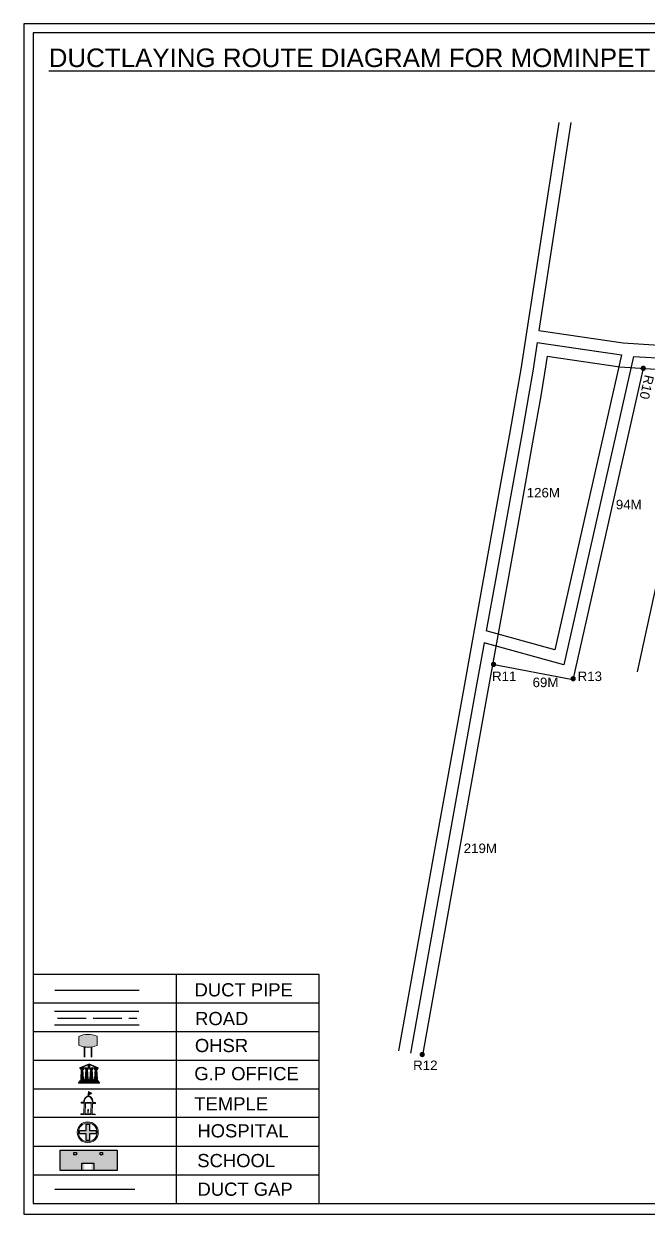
# Model space of a CAD drawing. Header units: inches. Extents: x 1446 to 12099, y 451 to 5049.
# Drawn here: x 9533 to 9795, y 1198 to 1699 of the extents above; entities that cross this region are included whole.
import ezdxf

# ---------------------------------------------------------------- set-up
doc = ezdxf.new("R2010")
doc.units = ezdxf.units.IN
doc.header["$MEASUREMENT"] = 0
doc.linetypes.add('ACAD_ISO02W100', pattern=[15, 12, -3])
doc.layers.add('LANDMARK', color=7, linetype='Continuous')
doc.layers.add('OHT', color=7, linetype='Continuous')
doc.styles.get("Standard").update_dxf_attribs({"font": 'arial.ttf'})

# ---------------------------------------------------------------- blocks, each defined once
blk = doc.blocks.new('OHT')
at = {"linetype": 'Continuous', "lineweight": 0, "true_color": 0x0ffffc}
blk.add_hatch(color=4, dxfattribs=at).paths.add_polyline_path([(0.012, 1), (0, 1, 0.101323), (-0.4, 0.916), (-0.4, 0.525, 0.194075), (0.399, 0.521), (0.399, 0.921, 0.097877)])
at = {"color": 4, "linetype": 'Continuous', "lineweight": 0, "true_color": 0x0ffffc, "flags": 128}
for points in [[(-0.4, 0.525), (-0.4, 0.916)], [(0.399, 0.521), (0.399, 0.921)]]:
    blk.add_lwpolyline(points, dxfattribs=at)
at = {"color": 4, "linetype": 'Continuous', "lineweight": 0, "true_color": 0x0ffffc, "const_width": 0.075, "flags": 128}
for points in [[(-0.15, 0), (-0.15, 0.475)], [(0.15, 0), (0.15, 0.473)]]:
    blk.add_lwpolyline(points, dxfattribs=at)
at = {"color": 4, "linetype": 'Continuous', "lineweight": 0, "true_color": 0x0ffffc}
for centre, radius, start, end in [((0.006, -0.019), 1.019, 67.3109, 113.4711), ((0.004, 1.513), 1.068, 247.7682, 291.7007)]:
    blk.add_arc(centre, radius, start, end, dxfattribs=at)
blk = doc.blocks.new('Government_Office')
at = {"linetype": 'Continuous', "lineweight": 0, "true_color": 0xff0000}
h = blk.add_hatch(color=1, dxfattribs=at)
h.paths.add_polyline_path([(0.44, 0.72), (0.45, 0.75), (0, 0.93), (-0.45, 0.75), (-0.44, 0.72)])
h.paths.add_polyline_path([(0.355, 0.75), (-0.355, 0.75), (0, 0.9)], flags=16)
h.paths.add_polyline_path([(0, 0.778, -1), (0, 0.872, -1)], flags=0)
h = blk.add_hatch(color=1, dxfattribs=at)
edge = h.paths.add_edge_path()
edge.add_line((-0.27, 0.195), (-0.295, 0.675))
edge.add_line((-0.295, 0.675), (-0.29, 0.675))
edge.add_arc((-0.278, 0.688), 0.0176, 225.304, 441.5659)
edge.add_line((-0.275, 0.705), (-0.395, 0.705))
edge.add_arc((-0.392, 0.688), 0.0176, 98.4341, 314.696)
edge.add_line((-0.38, 0.675), (-0.375, 0.675))
edge.add_line((-0.375, 0.675), (-0.4, 0.195))
edge.add_line((-0.4, 0.195), (-0.27, 0.195))
h = blk.add_hatch(color=1, dxfattribs=at)
edge = h.paths.add_edge_path()
edge.add_line((-0.047, 0.195), (-0.072, 0.675))
edge.add_line((-0.072, 0.675), (-0.067, 0.675))
edge.add_arc((-0.054, 0.688), 0.0176, 225.304, 441.5659)
edge.add_line((-0.052, 0.705), (-0.172, 0.705))
edge.add_arc((-0.169, 0.688), 0.0176, 98.4341, 314.696)
edge.add_line((-0.157, 0.675), (-0.152, 0.675))
edge.add_line((-0.152, 0.675), (-0.177, 0.195))
edge.add_line((-0.177, 0.195), (-0.047, 0.195))
h = blk.add_hatch(color=1, dxfattribs=at)
edge = h.paths.add_edge_path()
edge.add_arc((0, 0.825), 0.0467, 90, 270)
edge.add_arc((0, 0.825), 0.0467, 270, 450)
h = blk.add_hatch(color=1, dxfattribs=at)
edge = h.paths.add_edge_path()
edge.add_line((0.177, 0.195), (0.152, 0.675))
edge.add_line((0.152, 0.675), (0.157, 0.675))
edge.add_arc((0.169, 0.688), 0.0176, 225.304, 441.5659)
edge.add_line((0.172, 0.705), (0.052, 0.705))
edge.add_arc((0.054, 0.688), 0.0176, 98.4341, 314.696)
edge.add_line((0.067, 0.675), (0.072, 0.675))
edge.add_line((0.072, 0.675), (0.047, 0.195))
edge.add_line((0.047, 0.195), (0.177, 0.195))
h = blk.add_hatch(color=1, dxfattribs=at)
edge = h.paths.add_edge_path()
edge.add_line((0.4, 0.195), (0.375, 0.675))
edge.add_line((0.375, 0.675), (0.38, 0.675))
edge.add_arc((0.392, 0.688), 0.0176, 225.304, 441.5659)
edge.add_line((0.395, 0.705), (0.275, 0.705))
edge.add_arc((0.278, 0.688), 0.0176, 98.4341, 314.696)
edge.add_line((0.29, 0.675), (0.295, 0.675))
edge.add_line((0.295, 0.675), (0.27, 0.195))
edge.add_line((0.27, 0.195), (0.4, 0.195))
for points in [[(-0.5, 0.05), (0.5, 0.05), (0.5, 0), (-0.5, 0)], [(-0.45, 0.075), (-0.45, 0.12), (0.45, 0.12), (0.45, 0.075)], [(-0.4, 0.14), (-0.4, 0.18), (0.4, 0.18), (0.4, 0.14)]]:
    blk.add_hatch(color=1, dxfattribs=at).paths.add_polyline_path(points)
at = {"color": 1, "linetype": 'Continuous', "lineweight": 0, "true_color": 0xff0000, "flags": 128}
for points in [[(-0.45, 0.75), (-0.44, 0.72), (0.44, 0.72), (0.45, 0.75), (0, 0.93)], [(-0.355, 0.75), (0.355, 0.75), (0, 0.9)], [(-0.5, 0.05), (0.5, 0.05), (0.5, 0), (-0.5, 0)], [(-0.45, 0.075), (-0.45, 0.12), (0.45, 0.12), (0.45, 0.075)], [(-0.4, 0.14), (-0.4, 0.18), (0.4, 0.18), (0.4, 0.14)]]:
    blk.add_lwpolyline(points, close=True, dxfattribs=at)
for points in [[(-0.27, 0.195), (-0.295, 0.675), (-0.29, 0.675, 1.379694), (-0.275, 0.705), (-0.395, 0.705, 1.379694), (-0.38, 0.675), (-0.375, 0.675), (-0.4, 0.195)], [(-0.047, 0.195), (-0.072, 0.675), (-0.067, 0.675, 1.379694), (-0.052, 0.705), (-0.172, 0.705, 1.379694), (-0.157, 0.675), (-0.152, 0.675), (-0.177, 0.195)], [(0, 0.872, 1), (0, 0.778, 1)], [(0.177, 0.195), (0.152, 0.675), (0.157, 0.675, 1.379694), (0.172, 0.705), (0.052, 0.705, 1.379694), (0.067, 0.675), (0.072, 0.675), (0.047, 0.195)], [(0.4, 0.195), (0.375, 0.675), (0.38, 0.675, 1.379694), (0.395, 0.705), (0.275, 0.705, 1.379694), (0.29, 0.675), (0.295, 0.675), (0.27, 0.195)]]:
    blk.add_lwpolyline(points, format="xyb", close=True, dxfattribs=at)
blk = doc.blocks.new('Temple')
at = {"linetype": 'Continuous', "lineweight": 0, "true_color": 0xff0000}
h = blk.add_hatch(color=1, dxfattribs=at)
edge = h.paths.add_edge_path()
edge.add_line((0.175, 0.49), (0.225, 0.49))
edge.add_line((0.225, 0.49), (0.225, 0.497))
edge.add_line((0.225, 0.497), (0.307, 0.497))
edge.add_line((0.307, 0.497), (0.307, 0.533))
edge.add_line((0.307, 0.533), (0.257, 0.533))
edge.add_line((0.257, 0.533), (0.257, 0.54))
edge.add_line((0.257, 0.54), (0.2, 0.54))
edge.add_spline(control_points=[(0.2, 0.54), (0.2, 0.589), (0.19, 0.638), (0.142, 0.743), (0.092, 0.79), (0.027, 0.805), (0.02, 0.806), (0.012, 0.806)], knot_values=[4.712389, 4.712389, 4.712389, 4.712389, 5.278166, 5.278166, 6.117402, 6.117402, 6.223801, 6.223801, 6.223801, 6.223801], degree=3, periodic=0)
edge.add_line((0.012, 0.806), (0.012, 0.79))
edge.add_line((0.012, 0.79), (-0.012, 0.79))
edge.add_line((-0.012, 0.79), (-0.012, 0.806))
edge.add_spline(control_points=[(-0.012, 0.806), (-0.055, 0.802), (-0.096, 0.781), (-0.171, 0.699), (-0.197, 0.628), (-0.2, 0.55), (-0.2, 0.545), (-0.2, 0.54)], knot_values=[6.343965, 6.343965, 6.343965, 6.343965, 6.956638, 6.956638, 7.795874, 7.795874, 7.853982, 7.853982, 7.853982, 7.853982], degree=3, periodic=0)
edge.add_line((-0.2, 0.54), (-0.257, 0.54))
edge.add_line((-0.257, 0.54), (-0.257, 0.533))
edge.add_line((-0.257, 0.533), (-0.307, 0.533))
edge.add_line((-0.307, 0.533), (-0.307, 0.497))
edge.add_line((-0.307, 0.497), (-0.225, 0.497))
edge.add_line((-0.225, 0.497), (-0.225, 0.49))
edge.add_line((-0.225, 0.49), (-0.175, 0.49))
edge.add_line((-0.175, 0.49), (-0.175, 0.07))
edge.add_arc((-0.205, 0.07), 0.03, -90, 0, ccw=False)
edge.add_line((-0.205, 0.04), (-0.257, 0.04))
edge.add_line((-0.257, 0.04), (-0.257, 0.033))
edge.add_line((-0.257, 0.033), (-0.307, 0.033))
edge.add_line((-0.307, 0.033), (-0.307, 0))
edge.add_line((-0.307, 0), (0.307, 0))
edge.add_line((0.307, 0), (0.307, 0.033))
edge.add_line((0.307, 0.033), (0.257, 0.033))
edge.add_line((0.257, 0.033), (0.257, 0.04))
edge.add_line((0.257, 0.04), (0.205, 0.04))
edge.add_arc((0.205, 0.07), 0.03, 180, 270, ccw=False)
edge.add_line((0.175, 0.07), (0.175, 0.49))
h.paths.add_polyline_path([(0.125, 0.07, -0.414214), (0.095, 0.04), (0.05, 0.04), (0.05, 0.033), (-0.05, 0.033), (-0.05, 0.04), (-0.095, 0.04, -0.414214), (-0.125, 0.07), (-0.125, 0.497), (0.125, 0.497)], flags=16)
edge = h.paths.add_edge_path(flags=16)
edge.add_ellipse((0, 0.54), major_axis=(0, 0.242), ratio=0.722808, start_angle=270, end_angle=450, ccw=False)
edge.add_line((0.175, 0.54), (-0.175, 0.54))
h.paths.add_polyline_path([(0.012, 0.23), (0.012, 0.07), (-0.012, 0.07), (-0.012, 0.23)], flags=0)
h = blk.add_hatch(color=1, dxfattribs=at)
edge = h.paths.add_edge_path()
edge.add_line((0.012, 0.857), (0, 0.85))
edge.add_line((0, 0.85), (-0.003, 0.925))
edge.add_line((-0.003, 0.925), (-0.012, 0.925))
edge.add_line((-0.012, 0.925), (-0.012, 0.806))
edge.add_spline(control_points=[(-0.012, 0.806), (-0.004, 0.807), (0.004, 0.807), (0.012, 0.806)], knot_values=[6.223801, 6.223801, 6.223801, 6.223801, 6.343965, 6.343965, 6.343965, 6.343965], degree=3, periodic=0)
edge.add_line((0.012, 0.806), (0.012, 0.857))
h = blk.add_hatch(color=1, dxfattribs=at)
edge = h.paths.add_edge_path()
edge.add_line((0.012, 0.79), (0.012, 0.806))
edge.add_spline(control_points=[(0.012, 0.806), (0.004, 0.807), (-0.004, 0.807), (-0.012, 0.806)], knot_values=[6.223801, 6.223801, 6.223801, 6.223801, 6.343965, 6.343965, 6.343965, 6.343965], degree=3, periodic=0)
edge.add_line((-0.012, 0.806), (-0.012, 0.79))
edge.add_line((-0.012, 0.79), (0.012, 0.79))
at = {"linetype": 'Continuous', "lineweight": 0, "true_color": 0xe66000}
blk.add_hatch(color=32, dxfattribs=at).paths.add_polyline_path([(-0.006, 1), (0.147, 0.931), (0, 0.85)])
at = {"color": 1, "linetype": 'Continuous', "lineweight": 0, "true_color": 0xff0000, "flags": 128}
blk.add_lwpolyline([(0.2, 0.54), (0.257, 0.54), (0.257, 0.533), (0.307, 0.533), (0.307, 0.497), (0.225, 0.497), (0.225, 0.49), (0.175, 0.49), (0.175, 0.07, 0.414214), (0.205, 0.04), (0.257, 0.04), (0.257, 0.033), (0.307, 0.033), (0.307, 0), (-0.307, 0), (-0.307, 0.033), (-0.257, 0.033), (-0.257, 0.04), (-0.205, 0.04, 0.414214), (-0.175, 0.07), (-0.175, 0.49), (-0.225, 0.49), (-0.225, 0.497), (-0.307, 0.497), (-0.307, 0.533), (-0.257, 0.533), (-0.257, 0.54), (-0.2, 0.54)], format="xyb", dxfattribs=at)
blk.add_lwpolyline([(-0.175, 0.54), (0.175, 0.54)], dxfattribs=at)
for points in [[(0.012, 0.925), (-0.012, 0.925), (-0.012, 0.79), (0.012, 0.79)], [(0.012, 0.23), (-0.012, 0.23), (-0.012, 0.07), (0.012, 0.07)]]:
    blk.add_lwpolyline(points, close=True, dxfattribs=at)
at = {"color": 32, "linetype": 'Continuous', "lineweight": 0, "true_color": 0xe66000, "flags": 128}
blk.add_lwpolyline([(-0.006, 1), (0.147, 0.931), (0, 0.85), (-0.006, 1)], dxfattribs=at)
at = {"color": 1, "linetype": 'Continuous', "lineweight": 0, "true_color": 0xff0000, "flags": 128}
blk.add_lwpolyline([(0.125, 0.497), (0.125, 0.07, -0.414214), (0.095, 0.04), (0.05, 0.04), (0.05, 0.033), (-0.05, 0.033), (-0.05, 0.04), (-0.095, 0.04, -0.414214), (-0.125, 0.07), (-0.125, 0.497)], format="xyb", close=True, dxfattribs=at)
at = {"color": 1, "linetype": 'Continuous', "lineweight": 0, "true_color": 0xff0000}
blk.add_ellipse((0, 0.54), major_axis=(0, 0.242), ratio=0.722808, start_param=4.712389, end_param=7.853982, dxfattribs=at)
blk.add_open_spline([(0.2, 0.54), (0.2, 0.589), (0.19, 0.638), (0.142, 0.743), (0.092, 0.79), (-0.023, 0.816), (-0.085, 0.794), (-0.171, 0.699), (-0.197, 0.628), (-0.2, 0.55), (-0.2, 0.545), (-0.2, 0.54)], degree=3, knots=[4.712389, 4.712389, 4.712389, 4.712389, 5.278166, 5.278166, 6.117402, 6.117402, 6.956638, 6.956638, 7.795874, 7.795874, 7.853982, 7.853982, 7.853982, 7.853982], dxfattribs=at)
blk = doc.blocks.new('*U17')
at = {"color": 0, "linetype": 'ACAD_ISO02W100', "transparency": 16777216}
blk.add_line((-16.47, 0), (16.78, 0), dxfattribs=at)
blk = doc.blocks.new('Hospital')
at = {"linetype": 'Continuous', "lineweight": 0, "true_color": 0x000000}
h = blk.add_hatch(color=18, dxfattribs=at)
h.paths.add_polyline_path([(-0.5, 0, 1), (0.5, 0, 1)])
h.paths.add_polyline_path([(0.446, 0, -1), (-0.446, 0, -1)], flags=16)
at = {"linetype": 'Continuous', "true_color": 0xff0000}
blk.add_hatch(color=1, dxfattribs=at).paths.add_polyline_path([(-0.394, 0.08), (-0.08, 0.08), (-0.08, 0.394), (0.08, 0.394), (0.08, 0.08), (0.394, 0.08), (0.394, -0.08), (0.08, -0.08), (0.08, -0.394), (-0.08, -0.394), (-0.08, -0.08), (-0.394, -0.08)])
at = {"color": 1, "linetype": 'Continuous', "true_color": 0xff0000, "flags": 128}
blk.add_lwpolyline([(-0.394, 0.08), (-0.08, 0.08), (-0.08, 0.394), (0.08, 0.394), (0.08, 0.08), (0.394, 0.08), (0.394, -0.08), (0.08, -0.08), (0.08, -0.394), (-0.08, -0.394), (-0.08, -0.08), (-0.394, -0.08)], close=True, dxfattribs=at)
at = {"color": 18, "linetype": 'Continuous', "lineweight": 0, "true_color": 0x000000}
for radius in [0.5, 0.446]:
    blk.add_circle((0, 0), radius, dxfattribs=at)

msp = doc.modelspace()

# ---------------------------------------------------------------- hatches: boundary and pattern name
at = {"ltscale": 0.5}
h = msp.add_hatch(color=5, dxfattribs=at)
h.dxf.hatch_style = 1
h.paths.add_polyline_path([(9794.74, 1554.12, 1), (9792.5, 1554.12, 1)])
h = msp.add_hatch(color=5, dxfattribs=at)
h.dxf.hatch_style = 1
h.paths.add_polyline_path([(9731.74, 1429.62, 1), (9729.5, 1429.62, 1)])
h = msp.add_hatch(color=5, dxfattribs=at)
h.dxf.hatch_style = 1
h.paths.add_polyline_path([(9765.24, 1423.62, 1), (9763, 1423.62, 1)])
h = msp.add_hatch(color=5, dxfattribs=at)
h.dxf.hatch_style = 1
h.paths.add_polyline_path([(9701.74, 1265.62, 1), (9699.5, 1265.62, 1)])
at = {"true_color": 0xc8c92d}
h = msp.add_hatch(color=52, dxfattribs=at)
h.dxf.hatch_style = 1
h.paths.add_polyline_path([(9553.04, 1225.41), (9548.28, 1225.41), (9548.28, 1216.84), (9553.04, 1216.84)])
h.paths.add_polyline_path([(9572.26, 1225.41), (9567.49, 1225.41), (9567.49, 1216.84), (9572.26, 1216.84)])
at = {"true_color": 0x22346e}
h = msp.add_hatch(color=159, dxfattribs=at)
h.dxf.hatch_style = 1
h.paths.add_polyline_path([(9567.49, 1225.41), (9553.04, 1225.41), (9553.04, 1216.84), (9558.47, 1216.84), (9558.47, 1219.64), (9561.45, 1219.64), (9561.45, 1216.84), (9567.49, 1216.84)])
h.paths.add_polyline_path([(9555.11, 1223.5), (9554.05, 1223.5), (9554.05, 1224.48), (9555.11, 1224.48)], flags=16)
h.paths.add_polyline_path([(9565.07, 1223.5), (9565.07, 1224.48), (9566.13, 1224.48), (9566.13, 1223.5)], flags=16)

# ---------------------------------------------------------------- linework, layer by layer
for p, q in [((9819.53, 1557.35), (9791, 1426.5)), ((9597.06, 1299.21), (9597.06, 1202.99)), ((9657.2, 1287.19), (9536.92, 1287.19)), ((9545.94, 1283.86), (9581.42, 1283.86)), ((9545.94, 1278.05), (9581.6, 1278.05)), ((9657.2, 1275.16), (9536.92, 1275.16)), ((9657.2, 1263.13), (9536.92, 1263.13)), ((9657.2, 1251.1), (9536.92, 1251.1)), ((9657.2, 1239.08), (9536.92, 1239.08)), ((9536.92, 1227.05), (9657.2, 1227.05)), ((9536.92, 1215.02), (9657.2, 1215.02)), ((9536.92, 1204.47), (9536.92, 1203.53)), ((9536.92, 1203.53), (9536.92, 1202.99))]:
    msp.add_line(p, q)
for points in [[(9533, 1698.94), (9533, 1198.5), (10197.05, 1198.5), (10197.05, 1698.94)], [(9536.92, 1695.11), (9536.92, 1202.99), (10192.56, 1202.99), (10192.56, 1695.11)], [(9536.92, 1202.99), (9657.2, 1202.99), (9657.2, 1299.21), (9536.92, 1299.21), (9536.92, 1203.93)], [(9572.31, 1225.41), (9572.31, 1216.84), (9548.28, 1216.84), (9548.28, 1225.41)], [(9555.11, 1224.48), (9555.11, 1223.5), (9554.05, 1223.5), (9554.05, 1224.48)], [(9565.07, 1223.5), (9565.07, 1224.48), (9566.13, 1224.48), (9566.13, 1223.5)]]:
    msp.add_lwpolyline(points, close=True)
for points in [[(9758.03, 1657.5), (9742.06, 1553.7), (9740.32, 1543.44), (9737.44, 1527.25), (9733, 1502.55), (9726.56, 1466.78), (9717.65, 1417.34), (9705.85, 1351.65), (9690.7, 1267.11)], [(9763.19, 1657.5), (9749.73, 1569.98)], [(9749.73, 1569.98), (9785.12, 1564.78), (9838.86, 1561.31)], [(9748.95, 1564.94), (9747.09, 1552.88), (9745.34, 1542.57), (9742.46, 1526.35), (9738.02, 1501.64), (9731.57, 1465.87), (9727.58, 1443.69)], [(9748.95, 1564.94), (9784.46, 1559.73), (9784.46, 1559.73)], [(9748.95, 1564.94), (9774.78, 1561.15)], [(9789.55, 1559.13), (9760.24, 1429.47), (9726.67, 1438.65)], [(9784.46, 1559.73), (9756.44, 1435.8), (9727.58, 1443.69)], [(9789.55, 1559.13), (9819.53, 1557.35)], [(9726.67, 1438.65), (9722.67, 1416.44), (9710.87, 1350.75), (9695.72, 1266.21)], [(9557.44, 1216.84), (9557.44, 1220.01), (9562.48, 1220.01), (9562.48, 1216.84)]]:
    msp.add_lwpolyline(points)
at = {"color": 5}
for points in [[(9753.22, 1559.16), (9752.13, 1552.07), (9750.37, 1541.7), (9747.49, 1525.45), (9743.04, 1500.74), (9736.59, 1464.97), (9727.69, 1415.54), (9715.89, 1349.85), (9700.74, 1265.31)], [(9753.22, 1559.16), (9783.79, 1554.67), (9837.4, 1551.2), (9857.18, 1549.44), (9878.83, 1548.01), (9899.34, 1546.91), (9919.62, 1545.79), (9940.6, 1544.31), (9963.18, 1542.12), (9987.91, 1539), (10013.78, 1535.18), (10039.44, 1530.99), (10063.51, 1526.8), (10084.62, 1522.93), (10101.39, 1519.74), (10112.46, 1517.58), (10116.46, 1516.78)], [(9793.78, 1554.67), (9764.04, 1423.15), (9730.23, 1429.65)]]:
    msp.add_lwpolyline(points, dxfattribs=at)
at = {"layer": 'OHT', "color": 5}
msp.add_line((9546.07, 1292.67), (9581.55, 1292.67), dxfattribs=at)
at = {"layer": 'OHT', "color": 1}
msp.add_line((9546.07, 1209), (9579.78, 1209), dxfattribs=at)

# ---------------------------------------------------------------- block references
at = {"linetype": 'ACAD_ISO02W100'}
msp.add_blockref('*U17', (9563.72, 1280.96), dxfattribs=at)
at = {"layer": 'LANDMARK'}
for name, p, xscale, yscale, zscale in [('Government_Office', (9560.44, 1253.53), 8.755020913111178, 8.755020913111178, 8.755020913111178), ('Hospital', (9559.91, 1232.92), 8.829703578239085, 8.829703578239085, 8.829703578239085)]:
    msp.add_blockref(name, p, dxfattribs=dict(at, xscale=xscale, yscale=yscale, zscale=zscale))
at = {"layer": 'LANDMARK', "xscale": 9.762966276306745, "yscale": 9.762966276306745, "zscale": 9.762966276306745, "rotation": 358.3713438591284}
msp.add_blockref('Temple', (9560, 1240.29), dxfattribs=at)
at = {"layer": 'OHT', "xscale": 9.629467197247994, "yscale": 9.629467197247994, "zscale": 9.629467197247994}
msp.add_blockref('OHT', (9559.99, 1264.44), dxfattribs=at)

# ---------------------------------------------------------------- texts
at = {"color": 242, "true_color": 0xcd2027}
msp.add_text('%%UDUCTLAYING ROUTE DIAGRAM FOR MOMINPET OHSR1 (MOMINPET)', height=7.8, dxfattribs=at).set_placement((9543.49, 1680.75))
msp.add_text('R10', height=4, rotation=257.0054).set_placement((9794.3, 1551.64))
for s, height, p in [('126M', 4, (9744.58, 1499.82)), ('94M', 4, (9782.08, 1494.82)), ('R11', 4, (9730, 1422.63)), ('R13', 4, (9766, 1422.63)), ('69M', 4, (9747.04, 1420.08)), ('219M', 4, (9718.08, 1350.32)), ('DUCT PIPE', 5.551, (9604.83, 1290.05)), ('ROAD ', 5.551, (9605.06, 1277.98)), ('OHSR', 5.551, (9604.99, 1266.64)), ('R12', 4, (9696.81, 1259.09)), ('G.P OFFICE', 5.551, (9604.74, 1254.82)), ('TEMPLE', 5.551, (9604.74, 1242.12)), ('HOSPITAL', 5.551, (9606.03, 1230.77)), ('SCHOOL', 5.551, (9605.99, 1218.27)), ('DUCT GAP', 5.551, (9606.07, 1206.24))]:
    msp.add_text(s, height=height).set_placement(p)

doc.saveas('drawing.dxf')
